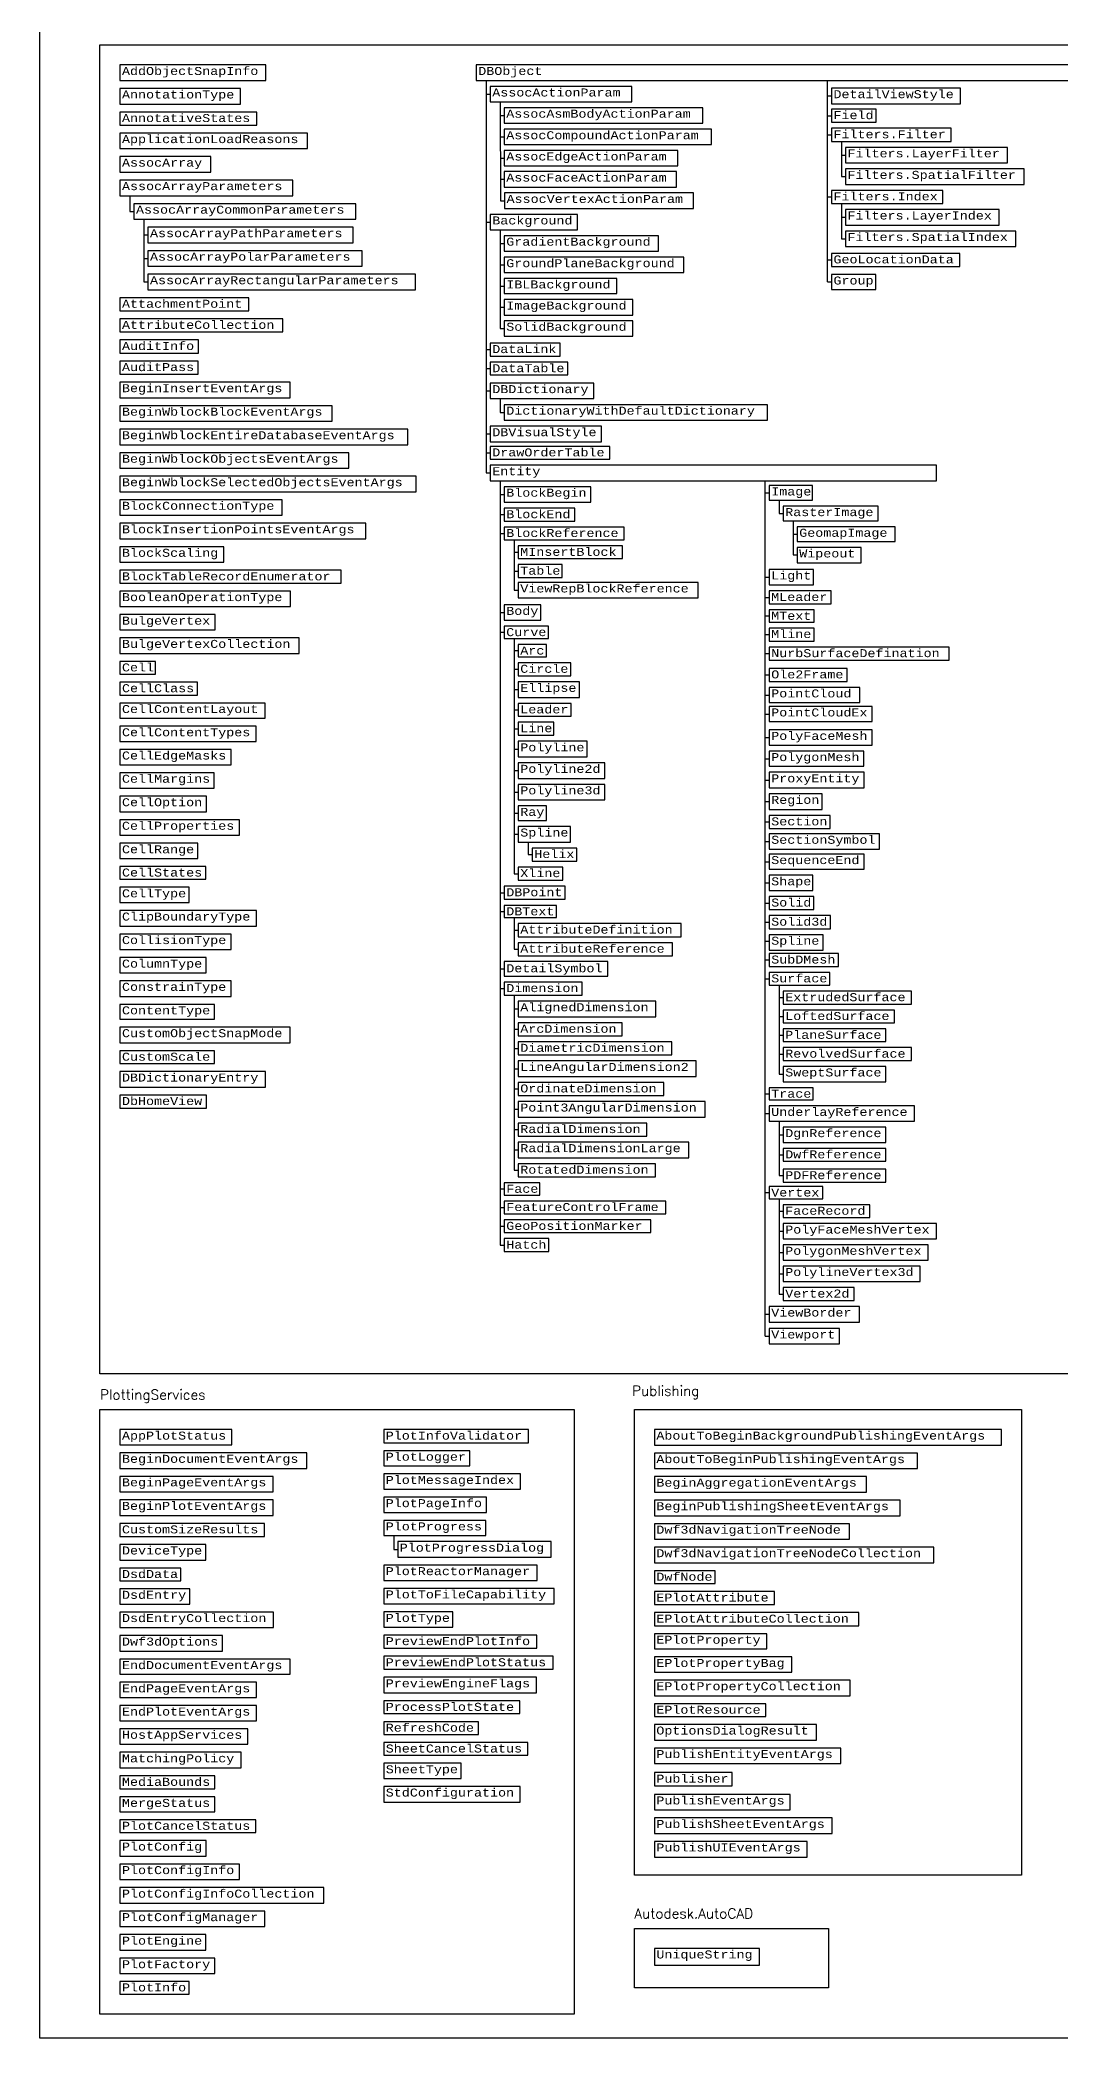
# Model space of a CAD drawing. Header units: inches. Extents: x 349 to 921, y -346 to 10.
# Drawn here: x 636.2 to 687.2, y -185.2 to -85.4 of the extents above; entities that cross this region are included whole.
import ezdxf

# ---------------------------------------------------------------- set-up
doc = ezdxf.new("R2010")
doc.units = ezdxf.units.IN
doc.header["$MEASUREMENT"] = 0
for name, color, linetype in [('Managed classes', 3, 'Continuous'), ('ObjectARX 2009 Managed classes', 7, 'Continuous'), ('ObjectARX 2010 Managed classes', 7, 'Continuous')]:
    doc.layers.add(name, color=color, linetype=linetype)
doc.styles.add('Categories', font='romanc.shx', dxfattribs={"height": 0.5})
doc.styles.add('PureManaged', font='cour.ttf', dxfattribs={"height": 0.4})
doc.styles.get("Standard").update_dxf_attribs({"font": 'cour.ttf'})

msp = doc.modelspace()

# ---------------------------------------------------------------- linework, layer by layer
for p, q in [((658.534, -87.398), (658.534, -107.012)), ((675.587, -97.465), (675.587, -87.398)), ((658.534, -88.079), (658.734, -88.079)), ((659.234, -88.459), (659.249, -93.406)), ((675.587, -88.171), (675.787, -88.171)), ((659.234, -89.147), (659.434, -89.147)), ((675.587, -89.158), (675.787, -89.158)), ((659.234, -90.215), (659.434, -90.215)), ((675.587, -90.113), (675.787, -90.113)), ((676.287, -90.44), (676.287, -92.203)), ((659.234, -91.276), (659.434, -91.276)), ((676.287, -91.128), (676.487, -91.128)), ((659.234, -92.337), (659.434, -92.337)), ((676.287, -92.203), (676.487, -92.203)), ((640.728, -93.155), (640.728, -93.942)), ((659.249, -93.406), (659.449, -93.406)), ((675.587, -93.218), (675.787, -93.218)), ((676.287, -93.546), (676.287, -95.309)), ((640.728, -93.942), (640.928, -93.942)), ((641.428, -94.33), (641.428, -97.468)), ((658.534, -94.474), (658.734, -94.474)), ((659.234, -94.854), (659.234, -99.793)), ((676.287, -94.233), (676.487, -94.233)), ((641.428, -95.118), (641.628, -95.118)), ((659.234, -95.542), (659.434, -95.542)), ((676.287, -95.309), (676.487, -95.309)), ((641.428, -96.293), (641.628, -96.293)), ((659.234, -96.61), (659.434, -96.61)), ((675.587, -96.367), (675.787, -96.367)), ((641.428, -97.468), (641.628, -97.468)), ((659.234, -97.671), (659.434, -97.671)), ((675.587, -97.465), (675.787, -97.465)), ((659.234, -98.732), (659.434, -98.732)), ((659.234, -99.793), (659.434, -99.793)), ((658.534, -100.849), (658.734, -100.849)), ((658.534, -101.797), (658.734, -101.797)), ((658.534, -102.912), (658.734, -102.912)), ((659.234, -103.3), (659.234, -103.988)), ((659.234, -103.988), (659.434, -103.988)), ((658.534, -105.063), (658.734, -105.063)), ((658.534, -106.004), (658.734, -106.004)), ((658.534, -107.012), (658.734, -107.012)), ((659.234, -107.4), (659.234, -145.6)), ((672.476, -150.156), (672.476, -107.4)), ((659.234, -108.087), (659.434, -108.087)), ((672.476, -108.005), (672.676, -108.005)), ((673.176, -108.371), (673.176, -109.037)), ((659.234, -109.095), (659.434, -109.095)), ((673.176, -109.037), (673.376, -109.037)), ((673.876, -109.403), (673.876, -111.101)), ((659.234, -110.036), (659.434, -110.036)), ((659.934, -110.356), (659.934, -112.87)), ((673.876, -110.069), (674.076, -110.069)), ((659.934, -110.976), (660.134, -110.976)), ((673.876, -111.101), (674.076, -111.101)), ((659.934, -111.916), (660.134, -111.916)), ((672.476, -112.225), (672.676, -112.225)), ((659.934, -112.87), (660.134, -112.87)), ((672.476, -113.233), (672.676, -113.233)), ((659.234, -113.987), (659.434, -113.987)), ((672.476, -114.158), (672.676, -114.158)), ((659.234, -114.978), (659.434, -114.978)), ((659.934, -115.288), (659.934, -127.04)), ((672.476, -115.091), (672.676, -115.091)), ((659.934, -115.894), (660.134, -115.894)), ((659.934, -116.827), (660.134, -116.827)), ((672.476, -116.044), (672.676, -116.044)), ((672.476, -117.105), (672.676, -117.105)), ((659.934, -117.842), (660.134, -117.842)), ((672.476, -118.111), (672.676, -118.111)), ((659.934, -118.85), (660.134, -118.85)), ((659.934, -119.797), (660.134, -119.797)), ((672.476, -119.061), (672.676, -119.061)), ((659.934, -120.812), (660.134, -120.812)), ((672.476, -120.233), (672.676, -120.233)), ((672.476, -121.294), (672.676, -121.294)), ((659.934, -121.888), (660.134, -121.888)), ((672.476, -122.362), (672.676, -122.362)), ((659.934, -122.963), (660.134, -122.963)), ((672.476, -123.437), (672.676, -123.437)), ((659.934, -124.017), (660.134, -124.017)), ((672.476, -124.453), (672.676, -124.453)), ((659.934, -125.07), (660.134, -125.07)), ((660.634, -125.458), (660.634, -126.085)), ((672.476, -125.426), (672.676, -125.426)), ((660.634, -126.085), (660.834, -126.085)), ((672.476, -126.44), (672.676, -126.44)), ((659.934, -127.04), (660.134, -127.04)), ((672.476, -127.501), (672.676, -127.501)), ((659.234, -127.995), (659.434, -127.995)), ((672.476, -128.509), (672.676, -128.509)), ((659.234, -128.928), (659.434, -128.928)), ((659.934, -129.234), (659.934, -130.816)), ((672.476, -129.464), (672.676, -129.464)), ((659.934, -129.861), (660.134, -129.861)), ((672.476, -130.419), (672.676, -130.419)), ((659.234, -131.794), (659.434, -131.794)), ((659.934, -130.816), (660.134, -130.816)), ((672.476, -131.352), (672.676, -131.352)), ((659.234, -132.786), (659.434, -132.786)), ((672.476, -132.292), (672.676, -132.292)), ((673.176, -132.612), (673.176, -137.054)), ((659.934, -133.113), (659.934, -141.861)), ((659.934, -133.801), (660.134, -133.801)), ((673.176, -133.232), (673.376, -133.232)), ((673.176, -134.173), (673.376, -134.173)), ((659.934, -134.816), (660.134, -134.816)), ((659.934, -135.771), (660.134, -135.771)), ((673.176, -135.113), (673.376, -135.113)), ((659.934, -136.786), (660.134, -136.786)), ((673.176, -136.053), (673.376, -136.053)), ((659.934, -137.801), (660.134, -137.801)), ((673.176, -137.054), (673.376, -137.054)), ((672.476, -138.04), (672.676, -138.04)), ((659.934, -138.816), (660.134, -138.816)), ((672.476, -139.026), (672.676, -139.026)), ((673.176, -139.407), (673.176, -142.129)), ((659.934, -139.831), (660.134, -139.831)), ((673.176, -140.087), (673.376, -140.087)), ((659.934, -140.846), (660.134, -140.846)), ((673.176, -141.088), (673.376, -141.088)), ((659.234, -142.794), (659.434, -142.794)), ((659.934, -141.861), (660.134, -141.861)), ((673.176, -142.129), (673.376, -142.129)), ((659.234, -143.72), (659.434, -143.72)), ((672.476, -142.98), (672.676, -142.98)), ((673.176, -143.285), (673.176, -148.048)), ((659.234, -144.66), (659.434, -144.66)), ((673.176, -143.905), (673.376, -143.905)), ((659.234, -145.6), (659.434, -145.6)), ((673.176, -144.906), (673.376, -144.906)), ((673.176, -145.967), (673.376, -145.967)), ((673.176, -147.035), (673.376, -147.035)), ((673.176, -148.048), (673.376, -148.048)), ((672.476, -149.061), (672.676, -149.061)), ((672.476, -150.156), (672.676, -150.156)), ((653.911, -160.122), (653.911, -160.81)), ((653.911, -160.81), (654.111, -160.81))]:
    msp.add_line(p, q)
for points in [[(636.228, 1.1), (920.942, 1.1), (920.942, -185.231), (636.229, -185.231)], [(639.228, -85.623), (828.151, -85.623), (828.151, -152.038), (639.229, -152.038)], [(640.228, -86.623), (640.228, -87.398), (647.516, -87.398), (647.516, -86.623)], [(658.034, -86.623), (658.034, -87.398), (699.102, -87.398), (699.102, -86.623)], [(640.228, -87.798), (640.228, -88.574), (646.251, -88.574), (646.251, -87.798)], [(658.734, -87.698), (658.734, -88.459), (665.812, -88.459), (665.812, -87.698)], [(675.787, -87.783), (675.787, -88.558), (682.235, -88.558), (682.235, -87.783)], [(659.434, -88.759), (659.434, -89.535), (669.352, -89.535), (669.352, -88.759)], [(675.787, -88.831), (675.787, -89.486), (678.022, -89.486), (678.022, -88.831)], [(640.228, -88.974), (640.228, -89.628), (647.075, -89.628), (647.075, -88.974)], [(659.434, -89.835), (659.434, -90.596), (669.789, -90.596), (669.789, -89.835)], [(675.787, -89.786), (675.787, -90.44), (681.776, -90.44), (681.776, -89.786)], [(640.228, -90.028), (640.228, -90.804), (649.596, -90.804), (649.596, -90.028)], [(676.487, -90.74), (676.487, -91.516), (684.577, -91.516), (684.577, -90.74)], [(640.228, -91.204), (640.228, -91.979), (644.774, -91.979), (644.774, -91.204)], [(659.434, -90.896), (659.434, -91.657), (668.111, -91.657), (668.111, -90.896)], [(676.487, -91.816), (676.487, -92.591), (685.417, -92.591), (685.417, -91.816)], [(640.228, -92.379), (640.228, -93.155), (648.871, -93.155), (648.871, -92.379)], [(659.434, -91.95), (659.434, -92.725), (668.042, -92.725), (668.042, -91.95)], [(640.928, -93.555), (640.928, -94.33), (652.019, -94.33), (652.019, -93.555)], [(659.449, -93.018), (659.449, -93.793), (668.893, -93.793), (668.893, -93.018)], [(675.787, -92.891), (675.787, -93.546), (681.361, -93.546), (681.361, -92.891)], [(676.487, -93.846), (676.487, -94.621), (684.162, -94.621), (684.162, -93.846)], [(641.628, -94.73), (641.628, -95.505), (651.874, -95.505), (651.874, -94.73)], [(658.734, -94.093), (658.734, -94.854), (663.094, -94.854), (663.094, -94.093)], [(659.434, -95.154), (659.434, -95.93), (667.142, -95.93), (667.142, -95.154)], [(676.487, -94.921), (676.487, -95.696), (685.002, -95.696), (685.002, -94.921)], [(641.628, -95.905), (641.628, -96.681), (652.324, -96.681), (652.324, -95.905)], [(659.434, -96.23), (659.434, -96.991), (668.402, -96.991), (668.402, -96.23)], [(675.787, -96.04), (675.787, -96.694), (682.205, -96.694), (682.205, -96.04)], [(641.628, -97.081), (641.628, -97.856), (654.994, -97.856), (654.994, -97.081)], [(659.434, -97.291), (659.434, -98.052), (665.058, -98.052), (665.058, -97.291)], [(675.787, -97.094), (675.787, -97.836), (678.004, -97.836), (678.004, -97.094)], [(640.228, -98.257), (640.228, -98.911), (646.675, -98.911), (646.675, -98.257)], [(659.434, -98.345), (659.434, -99.12), (665.862, -99.12), (665.862, -98.345)], [(640.228, -99.311), (640.228, -99.966), (648.366, -99.966), (648.366, -99.311)], [(659.434, -99.406), (659.434, -100.181), (665.862, -100.181), (665.862, -99.406)], [(640.228, -100.366), (640.228, -101.021), (644.155, -101.021), (644.155, -100.366)], [(658.734, -100.522), (658.734, -101.177), (662.221, -101.177), (662.221, -100.522)], [(640.228, -101.421), (640.228, -102.076), (644.133, -102.076), (644.133, -101.421)], [(658.734, -101.477), (658.734, -102.117), (662.607, -102.117), (662.607, -101.477)], [(640.228, -102.476), (640.228, -103.251), (648.731, -103.251), (648.731, -102.476)], [(658.734, -102.525), (658.734, -103.3), (663.904, -103.3), (663.904, -102.525)], [(640.228, -103.651), (640.228, -104.426), (650.832, -104.426), (650.832, -103.651)], [(659.434, -103.6), (659.434, -104.376), (672.587, -104.376), (672.587, -103.6)], [(640.228, -104.826), (640.228, -105.602), (654.614, -105.602), (654.614, -104.826)], [(658.734, -104.676), (658.734, -105.451), (664.288, -105.451), (664.288, -104.676)], [(658.734, -105.684), (658.734, -106.324), (664.708, -106.324), (664.708, -105.684)], [(640.228, -106.002), (640.228, -106.777), (651.673, -106.777), (651.673, -106.002)], [(658.734, -106.624), (658.734, -107.4), (681.044, -107.4), (681.044, -106.624)], [(640.228, -107.177), (640.228, -107.953), (655.034, -107.953), (655.034, -107.177)], [(659.434, -107.7), (659.434, -108.475), (663.766, -108.475), (663.766, -107.7)], [(672.676, -107.639), (672.676, -108.371), (674.845, -108.371), (674.845, -107.639)], [(640.228, -108.353), (640.228, -109.128), (648.328, -109.128), (648.328, -108.353)], [(659.434, -108.775), (659.434, -109.415), (662.954, -109.415), (662.954, -108.775)], [(673.376, -108.671), (673.376, -109.403), (678.114, -109.403), (678.114, -108.671)], [(640.228, -109.528), (640.228, -110.303), (652.513, -110.303), (652.513, -109.528)], [(659.434, -109.715), (659.434, -110.356), (665.433, -110.356), (665.433, -109.715)], [(674.076, -109.703), (674.076, -110.435), (678.979, -110.435), (678.979, -109.703)], [(640.228, -110.703), (640.228, -111.479), (645.414, -111.479), (645.414, -110.703)], [(660.134, -110.656), (660.134, -111.296), (665.348, -111.296), (665.348, -110.656)], [(674.076, -110.735), (674.076, -111.505), (677.269, -111.505), (677.269, -110.735)], [(660.134, -111.596), (660.134, -112.236), (662.332, -112.236), (662.332, -111.596)], [(672.676, -111.837), (672.676, -112.612), (674.883, -112.612), (674.883, -111.837)], [(640.228, -111.879), (640.228, -112.519), (651.284, -112.519), (651.284, -111.879)], [(660.134, -112.485), (660.134, -113.255), (669.124, -113.255), (669.124, -112.485)], [(640.228, -112.919), (640.228, -113.694), (648.748, -113.694), (648.748, -112.919)], [(659.434, -113.607), (659.434, -114.368), (661.267, -114.368), (661.267, -113.607)], [(672.676, -112.912), (672.676, -113.553), (675.77, -113.553), (675.77, -112.912)], [(640.228, -114.094), (640.228, -114.855), (644.987, -114.855), (644.987, -114.094)], [(659.434, -114.668), (659.434, -115.288), (661.637, -115.288), (661.637, -114.668)], [(672.676, -113.853), (672.676, -114.464), (674.919, -114.464), (674.919, -113.853)], [(672.676, -114.764), (672.676, -115.419), (674.915, -115.419), (674.915, -114.764)], [(640.228, -115.255), (640.228, -116.031), (649.182, -116.031), (649.182, -115.255)], [(660.134, -115.588), (660.134, -116.2), (661.544, -116.2), (661.544, -115.588)], [(672.676, -115.719), (672.676, -116.369), (681.665, -116.369), (681.665, -115.719)], [(640.228, -116.431), (640.228, -117.071), (642.003, -117.071), (642.003, -116.431)], [(660.134, -116.5), (660.134, -117.154), (662.758, -117.154), (662.758, -116.5)], [(672.676, -116.78), (672.676, -117.43), (676.568, -117.43), (676.568, -116.78)], [(640.228, -117.471), (640.228, -118.111), (644.096, -118.111), (644.096, -117.471)], [(660.134, -117.454), (660.134, -118.23), (663.191, -118.23), (663.191, -117.454)], [(672.676, -117.73), (672.676, -118.491), (677.2, -118.491), (677.2, -117.73)], [(640.228, -118.511), (640.228, -119.273), (647.478, -119.273), (647.478, -118.511)], [(660.134, -118.53), (660.134, -119.17), (662.772, -119.17), (662.772, -118.53)], [(672.676, -118.681), (672.676, -119.442), (677.824, -119.442), (677.824, -118.681)], [(640.228, -119.673), (640.228, -120.434), (647.037, -120.434), (647.037, -119.673)], [(660.134, -119.47), (660.134, -120.125), (661.917, -120.125), (661.917, -119.47)], [(660.134, -120.425), (660.134, -121.2), (663.58, -121.2), (663.58, -120.425)], [(672.676, -119.852), (672.676, -120.613), (677.824, -120.613), (677.824, -119.852)], [(640.228, -120.834), (640.228, -121.595), (645.777, -121.595), (645.777, -120.834)], [(660.134, -121.5), (660.134, -122.275), (664.463, -122.275), (664.463, -121.5)], [(672.676, -120.913), (672.676, -121.674), (677.404, -121.674), (677.404, -120.913)], [(640.228, -121.995), (640.228, -122.77), (644.936, -122.77), (644.936, -121.995)], [(660.134, -122.575), (660.134, -123.351), (664.463, -123.351), (664.463, -122.575)], [(672.676, -121.974), (672.676, -122.75), (677.419, -122.75), (677.419, -121.974)], [(640.228, -123.17), (640.228, -123.945), (644.546, -123.945), (644.546, -123.17)], [(660.134, -123.651), (660.134, -124.383), (661.546, -124.383), (661.546, -123.651)], [(672.676, -123.05), (672.676, -123.825), (675.327, -123.825), (675.327, -123.05)], [(640.228, -124.345), (640.228, -125.121), (646.197, -125.121), (646.197, -124.345)], [(660.134, -124.683), (660.134, -125.458), (662.738, -125.458), (662.738, -124.683)], [(672.676, -124.125), (672.676, -124.78), (675.714, -124.78), (675.714, -124.125)], [(640.228, -125.521), (640.228, -126.282), (644.113, -126.282), (644.113, -125.521)], [(660.834, -125.758), (660.834, -126.413), (663.064, -126.413), (663.064, -125.758)], [(672.676, -125.046), (672.676, -125.807), (678.187, -125.807), (678.187, -125.046)], [(640.228, -126.682), (640.228, -127.322), (644.516, -127.322), (644.516, -126.682)], [(660.134, -126.713), (660.134, -127.368), (662.353, -127.368), (662.353, -126.713)], [(672.676, -126.06), (672.676, -126.821), (677.423, -126.821), (677.423, -126.06)], [(640.228, -127.722), (640.228, -128.483), (643.692, -128.483), (643.692, -127.722)], [(659.434, -127.668), (659.434, -128.322), (662.471, -128.322), (662.471, -127.668)], [(672.676, -127.121), (672.676, -127.882), (674.86, -127.882), (674.86, -127.121)], [(659.434, -128.622), (659.434, -129.234), (662.051, -129.234), (662.051, -128.622)], [(672.676, -128.182), (672.676, -128.837), (674.902, -128.837), (674.902, -128.182)], [(640.228, -128.883), (640.228, -129.658), (647.054, -129.658), (647.054, -128.883)], [(660.134, -129.534), (660.134, -130.188), (668.271, -130.188), (668.271, -129.534)], [(672.676, -129.137), (672.676, -129.791), (675.743, -129.791), (675.743, -129.137)], [(640.228, -130.058), (640.228, -130.834), (645.793, -130.834), (645.793, -130.058)], [(660.134, -130.488), (660.134, -131.143), (667.837, -131.143), (667.837, -130.488)], [(672.676, -130.091), (672.676, -130.859), (675.364, -130.859), (675.364, -130.091)], [(640.228, -131.234), (640.228, -131.995), (644.533, -131.995), (644.533, -131.234)], [(659.434, -131.433), (659.434, -132.156), (664.61, -132.156), (664.61, -131.433)], [(672.676, -131.032), (672.676, -131.672), (676.141, -131.672), (676.141, -131.032)], [(640.228, -132.395), (640.228, -133.17), (645.793, -133.17), (645.793, -132.395)], [(659.434, -132.459), (659.434, -133.113), (663.321, -133.113), (663.321, -132.459)], [(672.676, -131.972), (672.676, -132.612), (675.7, -132.612), (675.7, -131.972)], [(640.228, -133.57), (640.228, -134.311), (644.953, -134.311), (644.953, -133.57)], [(660.134, -133.413), (660.134, -134.189), (667.011, -134.189), (667.011, -133.413)], [(673.376, -132.912), (673.376, -133.553), (679.795, -133.553), (679.795, -132.912)], [(640.228, -134.711), (640.228, -135.487), (648.734, -135.487), (648.734, -134.711)], [(660.134, -134.489), (660.134, -135.143), (665.33, -135.143), (665.33, -134.489)], [(673.376, -133.853), (673.376, -134.493), (678.941, -134.493), (678.941, -133.853)], [(673.376, -134.793), (673.376, -135.433), (678.503, -135.433), (678.503, -134.793)], [(660.134, -135.443), (660.134, -136.098), (667.803, -136.098), (667.803, -135.443)], [(673.376, -135.733), (673.376, -136.374), (679.795, -136.374), (679.795, -135.733)], [(640.228, -135.887), (640.228, -136.527), (644.953, -136.527), (644.953, -135.887)], [(660.134, -136.398), (660.134, -137.173), (669.03, -137.173), (669.03, -136.398)], [(673.376, -136.674), (673.376, -137.435), (678.501, -137.435), (678.501, -136.674)], [(640.228, -136.927), (640.228, -137.703), (647.499, -137.703), (647.499, -136.927)], [(660.134, -137.473), (660.134, -138.128), (667.401, -138.128), (667.401, -137.473)], [(672.676, -137.735), (672.676, -138.346), (674.874, -138.346), (674.874, -137.735)], [(640.228, -138.103), (640.228, -138.757), (644.557, -138.757), (644.557, -138.103)], [(660.134, -138.428), (660.134, -139.204), (669.476, -139.204), (669.476, -138.428)], [(672.676, -138.646), (672.676, -139.407), (679.937, -139.407), (679.937, -138.646)], [(660.134, -139.504), (660.134, -140.158), (666.566, -140.158), (666.566, -139.504)], [(673.376, -139.707), (673.376, -140.468), (678.51, -140.468), (678.51, -139.707)], [(660.134, -140.458), (660.134, -141.234), (668.653, -141.234), (668.653, -140.458)], [(673.376, -140.768), (673.376, -141.408), (678.51, -141.408), (678.51, -140.768)], [(660.134, -141.534), (660.134, -142.188), (666.986, -142.188), (666.986, -141.534)], [(659.434, -142.488), (659.434, -143.1), (661.206, -143.1), (661.206, -142.488)], [(672.676, -142.674), (672.676, -143.285), (675.358, -143.285), (675.358, -142.674)], [(673.376, -141.808), (673.376, -142.449), (678.503, -142.449), (678.503, -141.808)], [(659.434, -143.4), (659.434, -144.04), (667.509, -144.04), (667.509, -143.4)], [(673.376, -143.585), (673.376, -144.226), (677.712, -144.226), (677.712, -143.585)], [(659.434, -144.34), (659.434, -144.98), (666.755, -144.98), (666.755, -144.34)], [(673.376, -144.526), (673.376, -145.287), (681.044, -145.287), (681.044, -144.526)], [(659.434, -145.28), (659.434, -145.921), (661.665, -145.921), (661.665, -145.28)], [(673.376, -145.587), (673.376, -146.348), (680.624, -146.348), (680.624, -145.587)], [(673.376, -146.648), (673.376, -147.423), (680.226, -147.423), (680.226, -146.648)], [(673.376, -147.723), (673.376, -148.374), (676.92, -148.374), (676.92, -147.723)], [(672.676, -148.674), (672.676, -149.449), (677.187, -149.449), (677.187, -148.674)], [(672.676, -149.769), (672.676, -150.544), (676.182, -150.544), (676.182, -149.769)], [(639.228, -153.823), (662.935, -153.823), (662.935, -184.041), (639.228, -184.041)], [(665.935, -153.823), (685.286, -153.823), (685.286, -177.095), (665.935, -177.095)], [(640.228, -154.823), (640.228, -155.584), (645.814, -155.584), (645.814, -154.823)], [(653.411, -154.823), (653.411, -155.478), (660.653, -155.478), (660.653, -154.823)], [(666.935, -154.823), (666.935, -155.599), (684.286, -155.599), (684.286, -154.823)], [(640.228, -155.984), (640.228, -156.76), (649.572, -156.76), (649.572, -155.984)], [(653.411, -155.878), (653.411, -156.639), (657.712, -156.639), (657.712, -155.878)], [(666.935, -155.999), (666.935, -156.774), (680.084, -156.774), (680.084, -155.999)], [(640.228, -157.16), (640.228, -157.935), (647.891, -157.935), (647.891, -157.16)], [(653.411, -157.039), (653.411, -157.8), (660.239, -157.8), (660.239, -157.039)], [(666.935, -157.174), (666.935, -157.95), (677.539, -157.95), (677.539, -157.174)], [(640.228, -158.335), (640.228, -159.111), (647.891, -159.111), (647.891, -158.335)], [(653.411, -158.2), (653.411, -158.961), (658.542, -158.961), (658.542, -158.2)], [(666.935, -158.35), (666.935, -159.125), (679.22, -159.125), (679.22, -158.35)], [(640.228, -159.511), (640.228, -160.165), (647.457, -160.165), (647.457, -159.511)], [(653.411, -159.361), (653.411, -160.122), (658.521, -160.122), (658.521, -159.361)], [(666.935, -159.525), (666.935, -160.3), (676.691, -160.3), (676.691, -159.525)], [(640.228, -160.565), (640.228, -161.341), (644.522, -161.341), (644.522, -160.565)], [(654.111, -160.422), (654.111, -161.198), (661.786, -161.198), (661.786, -160.422)], [(666.935, -160.7), (666.935, -161.476), (680.906, -161.476), (680.906, -160.7)], [(640.228, -161.741), (640.228, -162.381), (643.275, -162.381), (643.275, -161.741)], [(653.411, -161.598), (653.411, -162.359), (661.074, -162.359), (661.074, -161.598)], [(653.411, -162.759), (653.411, -163.534), (661.935, -163.534), (661.935, -162.759)], [(666.935, -161.876), (666.935, -162.516), (669.968, -162.516), (669.968, -161.876)], [(640.228, -162.781), (640.228, -163.542), (643.718, -163.542), (643.718, -162.781)], [(666.935, -162.916), (666.935, -163.571), (672.933, -163.571), (672.933, -162.916)], [(640.228, -163.942), (640.228, -164.717), (647.897, -164.717), (647.897, -163.942)], [(653.411, -163.934), (653.411, -164.695), (656.857, -164.695), (656.857, -163.934)], [(666.935, -163.971), (666.935, -164.625), (677.149, -164.625), (677.149, -163.971)], [(640.228, -165.117), (640.228, -165.893), (645.346, -165.893), (645.346, -165.117)], [(653.411, -165.095), (653.411, -165.75), (661.063, -165.75), (661.063, -165.095)], [(666.935, -165.025), (666.935, -165.786), (672.549, -165.786), (672.549, -165.025)], [(640.228, -166.293), (640.228, -167.054), (648.731, -167.054), (648.731, -166.293)], [(653.411, -166.15), (653.411, -166.804), (661.883, -166.804), (661.883, -166.15)], [(666.935, -166.186), (666.935, -166.948), (673.801, -166.948), (673.801, -166.186)], [(640.228, -167.454), (640.228, -168.215), (647.05, -168.215), (647.05, -167.454)], [(653.411, -167.204), (653.411, -167.98), (661.042, -167.98), (661.042, -167.204)], [(666.935, -167.348), (666.935, -168.123), (676.729, -168.123), (676.729, -167.348)], [(640.228, -168.615), (640.228, -169.376), (647.05, -169.376), (647.05, -168.615)], [(653.411, -168.38), (653.411, -169.02), (660.219, -169.02), (660.219, -168.38)], [(666.935, -168.523), (666.935, -169.163), (672.513, -169.163), (672.513, -168.523)], [(653.411, -169.42), (653.411, -170.061), (658.149, -170.061), (658.149, -169.42)], [(666.935, -169.563), (666.935, -170.339), (675.033, -170.339), (675.033, -169.563)], [(640.228, -169.776), (640.228, -170.551), (646.624, -170.551), (646.624, -169.776)], [(653.411, -170.461), (653.411, -171.101), (660.62, -171.101), (660.62, -170.461)], [(666.935, -170.739), (666.935, -171.514), (676.247, -171.514), (676.247, -170.739)], [(640.228, -170.951), (640.228, -171.727), (646.285, -171.727), (646.285, -170.951)], [(653.411, -171.501), (653.411, -172.262), (657.275, -172.262), (657.275, -171.501)], [(640.228, -172.127), (640.228, -172.781), (644.971, -172.781), (644.971, -172.127)], [(653.411, -172.662), (653.411, -173.437), (660.23, -173.437), (660.23, -172.662)], [(666.935, -171.968), (666.935, -172.623), (670.816, -172.623), (670.816, -171.968)], [(640.228, -173.181), (640.228, -173.923), (644.971, -173.923), (644.971, -173.181)], [(666.935, -173.058), (666.935, -173.833), (673.726, -173.833), (673.726, -173.058)], [(640.228, -174.323), (640.228, -174.963), (647.019, -174.963), (647.019, -174.323)], [(666.935, -174.233), (666.935, -175.008), (675.827, -175.008), (675.827, -174.233)], [(640.228, -175.363), (640.228, -176.138), (644.542, -176.138), (644.542, -175.363)], [(666.935, -175.408), (666.935, -176.184), (674.566, -176.184), (674.566, -175.408)], [(640.228, -176.538), (640.228, -177.314), (646.2, -177.314), (646.2, -176.538)], [(640.228, -177.714), (640.228, -178.489), (650.411, -178.489), (650.411, -177.714)], [(640.228, -178.889), (640.228, -179.664), (647.471, -179.664), (647.471, -178.889)], [(640.228, -180.064), (640.228, -180.84), (644.515, -180.84), (644.515, -180.064)], [(665.935, -179.754), (675.638, -179.754), (675.638, -182.728), (665.935, -182.728)], [(640.228, -181.24), (640.228, -182.001), (644.971, -182.001), (644.971, -181.24)], [(666.935, -180.754), (666.935, -181.585), (672.184, -181.585), (672.184, -180.754)], [(640.228, -182.401), (640.228, -183.041), (643.679, -183.041), (643.679, -182.401)]]:
    msp.add_lwpolyline(points, close=True)

# ---------------------------------------------------------------- texts
at = {"color": 1, "char_height": 0.5, "attachment_point": 1, "style": 'Categories'}
for s, insert, width in [('Publishing', (665.82, -152.629), 2.30369), ('PlottingServices', (639.228, -152.823), 12.40327), ('Autodesk.AutoCAD', (665.935, -178.754), 5.6477)]:
    msp.add_mtext(s, dxfattribs=dict(at, insert=insert, width=width))
at = {"layer": 'Managed classes', "char_height": 0.4, "attachment_point": 1, "style": 'PureManaged'}
for s, insert in [('{\\Fcourier new;AddObjectSnapInfo}', (640.328, -86.723)), ('{\\Fcourier new;DBObject}', (658.134, -86.723)), ('{\\Fcourier new;AnnotationType}', (640.328, -87.898)), ('{\\Fcourier new|c0;AssocActionParam}', (658.834, -87.798)), ('{\\Fcourier new|c0;DetailViewStyle}', (675.887, -87.883)), ('{\\Fcourier new|c0;AssocAsmBodyActionParam}', (659.534, -88.859)), ('{\\Fcourier new;AnnotativeStates}', (640.328, -89.074)), ('{\\Fcourier new;Field}', (675.887, -88.931)), ('{\\Fcourier new;Filters.Filter}', (675.887, -89.886)), ('{\\Fcourier new;ApplicationLoadReasons}', (640.328, -90.128)), ('{\\Fcourier new|c0;AssocCompoundActionParam}', (659.534, -89.935)), ('{\\Fcourier new;Filters.LayerFilter}', (676.587, -90.84)), ('{\\Fcourier new|c0;AssocArray}', (640.328, -91.304)), ('{\\Fcourier new|c0;AssocEdgeActionParam}', (659.534, -90.996)), ('{\\Fcourier new|c0;AssocArrayParameters}', (640.328, -92.479)), ('{\\Fcourier new|c0;AssocFaceActionParam}', (659.534, -92.05)), ('{\\Fcourier new;Filters.SpatialFilter}', (676.587, -91.916)), ('{\\Fcourier new|c0;AssocArrayCommonParameters}', (641.028, -93.655)), ('{\\Fcourier new|c0;AssocVertexActionParam}', (659.549, -93.118)), ('{\\Fcourier new;Filters.Index}', (675.887, -92.991)), ('{\\Fcourier new|c0;AssocArrayPathParameters}', (641.728, -94.83)), ('{\\Fcourier new;Background}', (658.834, -94.193)), ('{\\Fcourier new;Filters.LayerIndex}', (676.587, -93.946)), ('{\\Fcourier new;GradientBackground}', (659.534, -95.254)), ('{\\Fcourier new;Filters.SpatialIndex}', (676.587, -95.021)), ('{\\Fcourier new|c0;AssocArrayPolarParameters}', (641.728, -96.005)), ('{\\Fcourier new;GroundPlaneBackground}', (659.534, -96.33)), ('{\\Fcourier new|c0;AssocArrayRectangularParameters}', (641.728, -97.181)), ('{\\Fcourier new|c0;IBLBackground}', (659.534, -97.391)), ('{\\Fcourier new;Group}', (675.887, -97.194)), ('{\\Fcourier new;AttachmentPoint}', (640.328, -98.357)), ('{\\Fcourier new|c0;ImageBackground}', (659.534, -98.445)), ('{\\Fcourier new;AttributeCollection}', (640.328, -99.411)), ('{\\Fcourier new;SolidBackground}', (659.534, -99.506)), ('{\\Fcourier new;AuditInfo}', (640.328, -100.466)), ('{\\Fcourier new;DataLink}', (658.834, -100.622)), ('{\\Fcourier new;AuditPass}', (640.328, -101.521)), ('{\\Fcourier new;DataTable}', (658.834, -101.577)), ('{\\Fcourier new;BeginInsertEventArgs}', (640.328, -102.576)), ('{\\Fcourier new;DBDictionary}', (658.834, -102.625)), ('{\\Fcourier new;BeginWblockBlockEventArgs}', (640.328, -103.751)), ('{\\Fcourier new;DictionaryWithDefaultDictionary}', (659.534, -103.7)), ('{\\Fcourier new;DBVisualStyle}', (658.834, -104.776)), ('{\\Fcourier new;BeginWblockEntireDatabaseEventArgs}', (640.328, -104.926)), ('{\\Fcourier new;DrawOrderTable}', (658.834, -105.784)), ('{\\Fcourier new;BeginWblockObjectsEventArgs}', (640.328, -106.102)), ('{\\Fcourier new;Entity}', (658.834, -106.724)), ('{\\Fcourier new;BeginWblockSelectedObjectsEventArgs}', (640.328, -107.277)), ('{\\Fcourier new;BlockBegin}', (659.534, -107.8)), ('{\\Fcourier new;Image}', (672.776, -107.739)), ('{\\Fcourier new;BlockConnectionType}', (640.328, -108.453)), ('{\\Fcourier new;BlockEnd}', (659.534, -108.875)), ('{\\Fcourier new;RasterImage}', (673.476, -108.771)), ('{\\Fcourier new;BlockInsertionPointsEventArgs}', (640.328, -109.628)), ('{\\Fcourier new;BlockReference}', (659.534, -109.815)), ('{\\Fcourier new|c0;GeomapImage}', (674.176, -109.803)), ('{\\Fcourier new;BlockScaling}', (640.328, -110.803)), ('{\\Fcourier new;MInsertBlock}', (660.234, -110.756)), ('{\\Fcourier new|c0;Wipeout}', (674.176, -110.835)), ('{\\Fcourier new;Table}', (660.234, -111.696)), ('{\\Fcourier new;BlockTableRecordEnumerator}', (640.328, -111.979)), ('{\\Fcourier new|c0;ViewRepBlockReference}', (660.234, -112.585)), ('{\\Fcourier new;Light}', (672.776, -111.937)), ('{\\Fcourier new;BooleanOperationType}', (640.328, -113.019)), ('{\\Fcourier new;Body}', (659.534, -113.707)), ('{\\Fcourier new;MLeader}', (672.776, -113.012)), ('{\\Fcourier new;BulgeVertex}', (640.328, -114.194)), ('{\\Fcourier new;Curve}', (659.534, -114.768)), ('{\\Fcourier new;MText}', (672.776, -113.953)), ('{\\Fcourier new;Mline}', (672.776, -114.864)), ('{\\Fcourier new;BulgeVertexCollection}', (640.328, -115.355)), ('{\\Fcourier new;Arc}', (660.234, -115.688)), ('{\\Fcourier new|c0;NurbSurfaceDefination}', (672.776, -115.819)), ('{\\Fcourier new;Cell}', (640.328, -116.531)), ('{\\Fcourier new;Circle}', (660.234, -116.6)), ('{\\Fcourier new;CellClass}', (640.328, -117.571)), ('{\\Fcourier new;Ellipse}', (660.234, -117.554)), ('{\\Fcourier new;Ole2Frame}', (672.776, -116.88)), ('{\\Fcourier new|c0;PointCloud}', (672.776, -117.83)), ('{\\Fcourier new;CellContentLayout}', (640.328, -118.611)), ('{\\Fcourier new;Leader}', (660.234, -118.63)), ('{\\Fcourier new|c0;PointCloudEx}', (672.776, -118.781)), ('{\\Fcourier new;CellContentTypes}', (640.328, -119.773)), ('{\\Fcourier new;Line}', (660.234, -119.57)), ('{\\Fcourier new;Polyline}', (660.234, -120.525)), ('{\\Fcourier new;PolyFaceMesh}', (672.776, -119.952)), ('{\\Fcourier new;CellEdgeMasks}', (640.328, -120.934)), ('{\\Fcourier new;Polyline2d}', (660.234, -121.6)), ('{\\Fcourier new;PolygonMesh}', (672.776, -121.013)), ('{\\Fcourier new;CellMargins}', (640.328, -122.095)), ('{\\Fcourier new;Polyline3d}', (660.234, -122.675)), ('{\\Fcourier new;ProxyEntity}', (672.776, -122.074)), ('{\\Fcourier new;CellOption}', (640.328, -123.27)), ('{\\Fcourier new;Ray}', (660.234, -123.751)), ('{\\Fcourier new;Region}', (672.776, -123.15)), ('{\\Fcourier new;CellProperties}', (640.328, -124.445)), ('{\\Fcourier new;Spline}', (660.234, -124.783)), ('{\\Fcourier new;Section}', (672.776, -124.225)), ('{\\Fcourier new;CellRange}', (640.328, -125.621)), ('{\\Fcourier new;Helix}', (660.934, -125.858)), ('{\\Fcourier new|c0;SectionSymbol}', (672.776, -125.146)), ('{\\Fcourier new;CellStates}', (640.328, -126.782)), ('{\\Fcourier new;Xline}', (660.234, -126.813)), ('{\\Fcourier new;SequenceEnd}', (672.776, -126.16)), ('{\\Fcourier new;CellType}', (640.328, -127.822)), ('{\\Fcourier new;DBPoint}', (659.534, -127.768)), ('{\\Fcourier new;Shape}', (672.776, -127.221)), ('{\\Fcourier new;DBText}', (659.534, -128.722)), ('{\\Fcourier new;Solid}', (672.776, -128.282)), ('{\\Fcourier new;ClipBoundaryType}', (640.328, -128.983)), ('{\\Fcourier new;AttributeDefinition}', (660.234, -129.634)), ('{\\Fcourier new;Solid3d}', (672.776, -129.237)), ('{\\Fcourier new;CollisionType}', (640.328, -130.158)), ('{\\Fcourier new;AttributeReference}', (660.234, -130.588)), ('{\\Fcourier new|c0;Spline}', (672.776, -130.191)), ('{\\Fcourier new;ColumnType}', (640.328, -131.334)), ('{\\Fcourier new|c0;DetailSymbol}', (659.534, -131.567)), ('{\\Fcourier new;ConstrainType}', (640.328, -132.495)), ('{\\Fcourier new;Dimension}', (659.534, -132.559)), ('{\\Fcourier new;Surface}', (672.776, -132.072)), ('{\\Fcourier new;ContentType}', (640.328, -133.67)), ('{\\Fcourier new;AlignedDimension}', (660.234, -133.513)), ('{\\Fcourier new;ExtrudedSurface}', (673.476, -133.012)), ('{\\Fcourier new;CustomObjectSnapMode}', (640.328, -134.811)), ('{\\Fcourier new;ArcDimension}', (660.234, -134.589)), ('{\\Fcourier new;LoftedSurface}', (673.476, -133.953)), ('{\\Fcourier new;DiametricDimension}', (660.234, -135.543)), ('{\\Fcourier new;PlaneSurface}', (673.476, -134.893)), ('{\\Fcourier new;RevolvedSurface}', (673.476, -135.833)), ('{\\Fcourier new;CustomScale}', (640.328, -135.987)), ('{\\Fcourier new;LineAngularDimension2}', (660.234, -136.498)), ('{\\Fcourier new;SweptSurface}', (673.476, -136.774)), ('{\\Fcourier new;DBDictionaryEntry}', (640.328, -137.027)), ('{\\Fcourier new;OrdinateDimension}', (660.234, -137.573)), ('{\\Fcourier new;Point3AngularDimension}', (660.234, -138.528)), ('{\\Fcourier new;Trace}', (672.776, -137.835)), ('{\\Fcourier new;UnderlayReference}', (672.776, -138.746)), ('{\\Fcourier new;RadialDimension}', (660.234, -139.604)), ('{\\Fcourier new;DgnReference}', (673.476, -139.807)), ('{\\Fcourier new;RadialDimensionLarge}', (660.234, -140.558)), ('{\\Fcourier new;RotatedDimension}', (660.234, -141.634)), ('{\\Fcourier new;DwfReference}', (673.476, -140.868)), ('{\\Fcourier new;Face}', (659.534, -142.588)), ('{\\Fcourier new;Vertex}', (672.776, -142.774)), ('{\\Fcourier new;FeatureControlFrame}', (659.534, -143.5)), ('{\\Fcourier new;FaceRecord}', (673.476, -143.685)), ('{\\Fcourier new|c0;GeoPositionMarker}', (659.534, -144.44)), ('{\\Fcourier new;PolyFaceMeshVertex}', (673.476, -144.626)), ('{\\Fcourier new;Hatch}', (659.534, -145.38)), ('{\\Fcourier new;PolygonMeshVertex}', (673.476, -145.687)), ('{\\Fcourier new;PolylineVertex3d}', (673.476, -146.748)), ('{\\Fcourier new;Vertex2d}', (673.476, -147.823)), ('{\\Fcourier new|c0;ViewBorder}', (672.776, -148.774)), ('{\\Fcourier new;Viewport}', (672.776, -149.869)), ('{\\Fcourier new;AppPlotStatus}', (640.328, -154.923)), ('{\\Fcourier new;PlotInfoValidator}', (653.511, -154.923)), ('{\\Fcourier new;AboutToBeginBackgroundPublishingEventArgs}', (667.035, -154.923)), ('{\\Fcourier new;BeginDocumentEventArgs}', (640.328, -156.084)), ('{\\Fcourier new;PlotLogger}', (653.511, -155.978)), ('{\\Fcourier new;AboutToBeginPublishingEventArgs}', (667.035, -156.099)), ('{\\Fcourier new;BeginPageEventArgs}', (640.328, -157.26)), ('{\\Fcourier new;PlotMessageIndex}', (653.511, -157.139)), ('{\\Fcourier new;BeginAggregationEventArgs}', (667.035, -157.274)), ('{\\Fcourier new;BeginPlotEventArgs}', (640.328, -158.435)), ('{\\Fcourier new;PlotPageInfo}', (653.511, -158.3)), ('{\\Fcourier new;BeginPublishingSheetEventArgs}', (667.035, -158.45)), ('{\\Fcourier new;CustomSizeResults}', (640.328, -159.611)), ('{\\Fcourier new;PlotProgress}', (653.511, -159.461)), ('{\\Fcourier new;Dwf3dNavigationTreeNode}', (667.035, -159.625)), ('{\\Fcourier new;DeviceType}', (640.328, -160.665)), ('{\\Fcourier new;PlotProgressDialog}', (654.211, -160.522)), ('{\\Fcourier new;Dwf3dNavigationTreeNodeCollection}', (667.035, -160.8)), ('{\\Fcourier new;PlotReactorManager}', (653.511, -161.698)), ('{\\Fcourier new;DsdData}', (640.328, -161.841)), ('{\\Fcourier new;DwfNode}', (667.035, -161.976)), ('{\\Fcourier new;DsdEntry}', (640.328, -162.881)), ('{\\Fcourier new;PlotToFileCapability}', (653.511, -162.859)), ('{\\Fcourier new;EPlotAttribute}', (667.035, -163.016)), ('{\\Fcourier new;DsdEntryCollection}', (640.328, -164.042)), ('{\\Fcourier new;PlotType}', (653.511, -164.034)), ('{\\Fcourier new;EPlotAttributeCollection}', (667.035, -164.071)), ('{\\Fcourier new;Dwf3dOptions}', (640.328, -165.217)), ('{\\Fcourier new;PreviewEndPlotInfo}', (653.511, -165.195)), ('{\\Fcourier new;EPlotProperty}', (667.035, -165.125)), ('{\\Fcourier new;EndDocumentEventArgs}', (640.328, -166.393)), ('{\\Fcourier new;PreviewEndPlotStatus}', (653.511, -166.25)), ('{\\Fcourier new;EPlotPropertyBag}', (667.035, -166.286)), ('{\\Fcourier new;EndPageEventArgs}', (640.328, -167.554)), ('{\\Fcourier new;PreviewEngineFlags}', (653.511, -167.304)), ('{\\Fcourier new;EPlotPropertyCollection}', (667.035, -167.448)), ('{\\Fcourier new;EndPlotEventArgs}', (640.328, -168.715)), ('{\\Fcourier new;ProcessPlotState}', (653.511, -168.48)), ('{\\Fcourier new;EPlotResource}', (667.035, -168.623)), ('{\\Fcourier new;RefreshCode}', (653.511, -169.52)), ('{\\Fcourier new;OptionsDialogResult}', (667.035, -169.663)), ('{\\Fcourier new;HostAppServices}', (640.328, -169.876)), ('{\\Fcourier new;SheetCancelStatus}', (653.511, -170.561)), ('{\\Fcourier new;MatchingPolicy}', (640.328, -171.051)), ('{\\Fcourier new;SheetType}', (653.511, -171.601)), ('{\\Fcourier new;PublishEntityEventArgs}', (667.035, -170.839)), ('{\\Fcourier new;MediaBounds}', (640.328, -172.227)), ('{\\Fcourier new;StdConfiguration}', (653.511, -172.762)), ('{\\Fcourier new;Publisher}', (667.035, -172.068)), ('{\\Fcourier new;MergeStatus}', (640.328, -173.281)), ('{\\Fcourier new;PublishEventArgs}', (667.035, -173.158)), ('{\\Fcourier new;PlotCancelStatus}', (640.328, -174.423)), ('{\\Fcourier new;PublishSheetEventArgs}', (667.035, -174.333)), ('{\\Fcourier new;PlotConfig}', (640.328, -175.463)), ('{\\Fcourier new;PublishUIEventArgs}', (667.035, -175.508)), ('{\\Fcourier new;PlotConfigInfo}', (640.328, -176.638)), ('{\\Fcourier new;PlotConfigInfoCollection}', (640.328, -177.814)), ('{\\Fcourier new;PlotConfigManager}', (640.328, -178.989)), ('{\\Fcourier new;PlotEngine}', (640.328, -180.164)), ('{\\Fcourier new;PlotFactory}', (640.328, -181.34)), ('{\\Fcourier new|c0;UniqueString}', (667.035, -180.854)), ('{\\Fcourier new;PlotInfo}', (640.328, -182.501))]:
    msp.add_mtext(s, dxfattribs=dict(at, insert=insert))
at = {"layer": 'ObjectARX 2009 Managed classes', "color": 3, "insert": (675.887, -96.14), "char_height": 0.4, "attachment_point": 1}
msp.add_mtext('{\\Fcourier new;GeoLocationData}', dxfattribs=at)
at = {"layer": 'ObjectARX 2010 Managed classes', "color": 3, "char_height": 0.4, "attachment_point": 1}
for s, insert in [('{\\Fcourier new;SubDMesh}', (672.776, -131.132)), ('{\\Fcourier new;DbHomeView}', (640.328, -138.203)), ('{\\Fcourier new;PDFReference}', (673.476, -141.908))]:
    msp.add_mtext(s, dxfattribs=dict(at, insert=insert))

doc.saveas('drawing.dxf')
